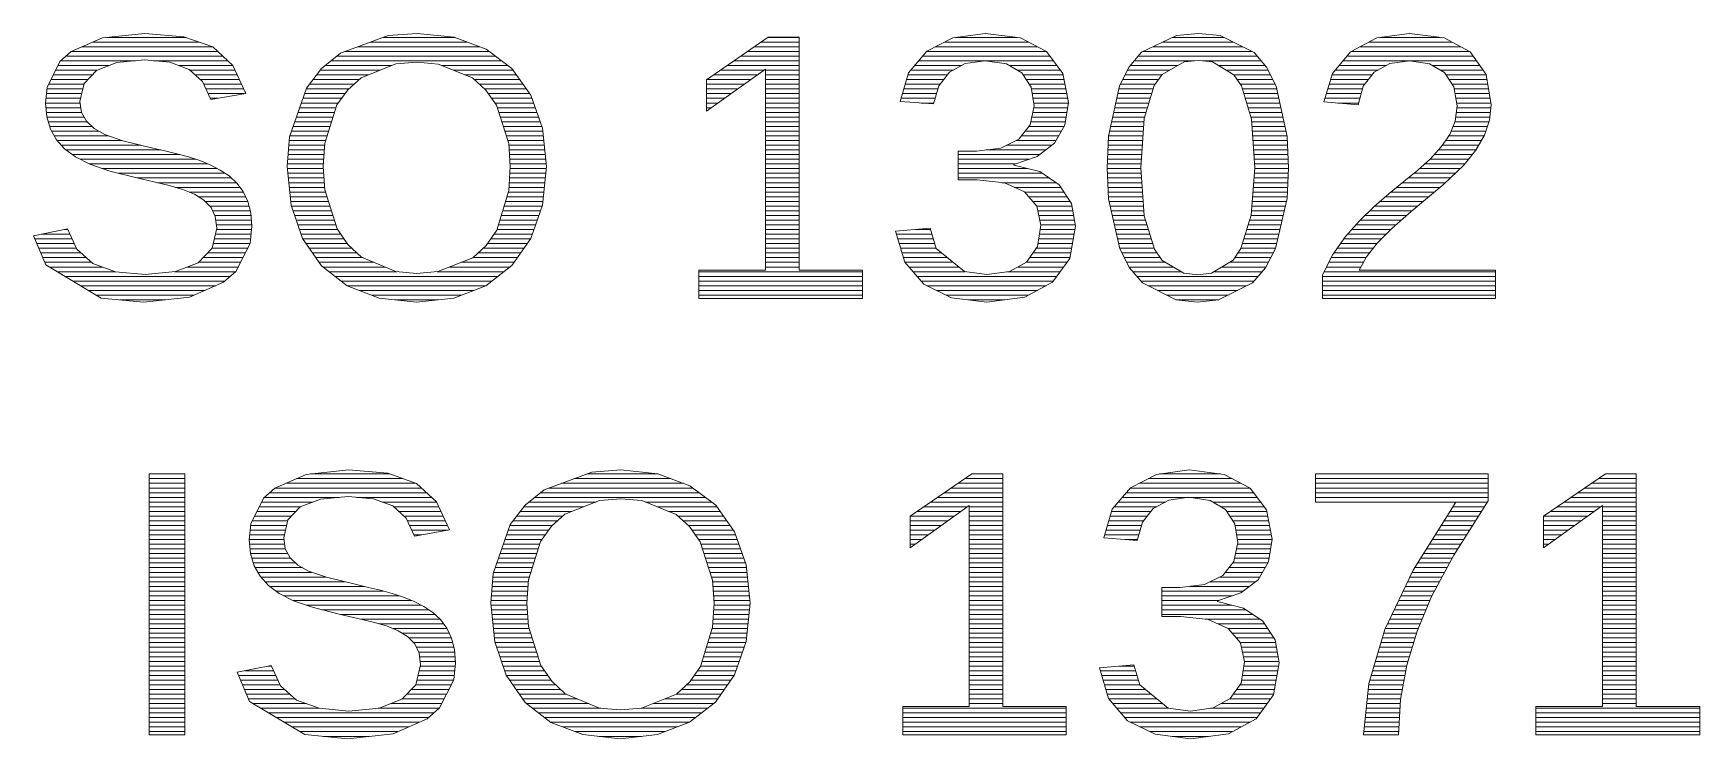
# Model space of a CAD drawing. Header units: millimetres. Extents: x 20 to 410, y 10 to 287.
# Drawn here: x 169.12 to 190.46, y 24.61 to 33.64 of the extents above; entities that cross this region are included whole.
import ezdxf

# ---------------------------------------------------------------- set-up
doc = ezdxf.new("R2010")
doc.units = ezdxf.units.MM
doc.layers.add('TEXT', color=7, linetype='Continuous', lineweight=13)

msp = doc.modelspace()

# ---------------------------------------------------------------- linework, layer by layer
at = {"layer": 'TEXT', "lineweight": 13}
for p, q in [((169.88, 33.532), (171.241, 33.532)), ((170.06, 33.592), (171.072, 33.592)), ((173.435, 33.532), (174.673, 33.532)), ((173.597, 33.592), (174.512, 33.592)), ((178.439, 33.532), (178.924, 33.532)), ((178.526, 33.592), (178.924, 33.592)), ((180.786, 33.532), (181.861, 33.532)), ((180.931, 33.592), (181.711, 33.592)), ((183.578, 33.532), (184.485, 33.532)), ((183.703, 33.592), (184.365, 33.592)), ((186.221, 33.532), (187.283, 33.532)), ((186.371, 33.592), (187.131, 33.592)), ((169.471, 33.292), (170.429, 33.292)), ((169.538, 33.352), (171.544, 33.352)), ((169.606, 33.412), (171.479, 33.412)), ((169.743, 33.472), (171.41, 33.472)), ((170.654, 33.292), (171.609, 33.292)), ((172.932, 33.292), (175.115, 33.292)), ((173.005, 33.352), (175.035, 33.352)), ((173.111, 33.412), (174.955, 33.412)), ((173.273, 33.472), (174.833, 33.472)), ((178.09, 33.292), (178.924, 33.292)), ((178.177, 33.352), (178.924, 33.352)), ((178.265, 33.412), (178.924, 33.412)), ((178.352, 33.472), (178.924, 33.472)), ((180.455, 33.292), (181.302, 33.292)), ((180.505, 33.352), (182.137, 33.352)), ((180.556, 33.412), (182.09, 33.412)), ((180.67, 33.472), (181.976, 33.472)), ((181.311, 33.292), (182.182, 33.292)), ((183.216, 33.292), (183.984, 33.292)), ((183.267, 33.352), (184.791, 33.352)), ((183.33, 33.412), (184.726, 33.412)), ((183.454, 33.472), (184.606, 33.472)), ((184.09, 33.292), (184.841, 33.292)), ((185.89, 33.292), (186.735, 33.292)), ((185.94, 33.352), (187.554, 33.352)), ((185.996, 33.412), (187.505, 33.412)), ((186.108, 33.472), (187.394, 33.472)), ((186.744, 33.292), (187.597, 33.292)), ((169.375, 33.112), (169.873, 33.112)), ((169.405, 33.172), (169.934, 33.172)), ((169.435, 33.232), (170.09, 33.232)), ((170.977, 33.232), (171.673, 33.232)), ((171.124, 33.172), (171.701, 33.172)), ((171.191, 33.112), (171.729, 33.112)), ((172.748, 33.112), (173.408, 33.112)), ((172.794, 33.172), (173.56, 33.172)), ((172.859, 33.232), (173.711, 33.232)), ((174.349, 33.232), (175.195, 33.232)), ((174.497, 33.172), (175.262, 33.172)), ((174.646, 33.112), (175.305, 33.112)), ((177.828, 33.112), (178.39, 33.112)), ((177.915, 33.172), (178.474, 33.172)), ((178.003, 33.232), (178.924, 33.232)), ((178.494, 33.172), (178.924, 33.172)), ((178.494, 33.112), (178.924, 33.112)), ((180.318, 33.112), (180.821, 33.112)), ((180.354, 33.172), (180.895, 33.172)), ((180.404, 33.232), (181.006, 33.232)), ((181.616, 33.232), (182.227, 33.232)), ((181.716, 33.172), (182.271, 33.172)), ((181.791, 33.112), (182.306, 33.112)), ((183.097, 33.112), (183.568, 33.112)), ((183.128, 33.172), (183.668, 33.172)), ((183.164, 33.232), (183.774, 33.232)), ((184.294, 33.232), (184.892, 33.232)), ((184.396, 33.172), (184.93, 33.172)), ((184.495, 33.112), (184.96, 33.112)), ((185.749, 33.112), (186.264, 33.112)), ((185.79, 33.172), (186.339, 33.172)), ((185.84, 33.232), (186.447, 33.232)), ((187.033, 33.232), (187.639, 33.232)), ((187.135, 33.172), (187.682, 33.172)), ((187.207, 33.112), (187.721, 33.112)), ((169.288, 32.872), (169.739, 32.872)), ((169.294, 32.932), (169.753, 32.932)), ((169.316, 32.992), (169.767, 32.992)), ((169.346, 33.052), (169.815, 33.052)), ((171.257, 33.052), (171.757, 33.052)), ((171.301, 32.992), (171.784, 32.992)), ((171.329, 32.932), (171.812, 32.932)), ((171.357, 32.872), (171.822, 32.872)), ((172.592, 32.872), (173.108, 32.872)), ((172.613, 32.932), (173.155, 32.932)), ((172.655, 32.992), (173.222, 32.992)), ((172.701, 33.052), (173.29, 33.052)), ((174.765, 33.052), (175.348, 33.052)), ((174.832, 32.992), (175.39, 32.992)), ((174.898, 32.932), (175.433, 32.932)), ((174.946, 32.872), (175.476, 32.872)), ((177.74, 32.992), (178.222, 32.992)), ((177.74, 32.932), (178.138, 32.932)), ((177.74, 32.872), (178.054, 32.872)), ((177.741, 33.052), (178.306, 33.052)), ((178.494, 33.052), (178.924, 33.052)), ((178.494, 32.992), (178.924, 32.992)), ((178.494, 32.932), (178.924, 32.932)), ((178.494, 32.872), (178.924, 32.872)), ((180.247, 32.872), (180.683, 32.872)), ((180.264, 32.932), (180.7, 32.932)), ((180.282, 32.992), (180.726, 32.992)), ((180.3, 33.052), (180.774, 33.052)), ((181.83, 33.052), (182.317, 33.052)), ((181.869, 32.992), (182.328, 32.992)), ((181.897, 32.932), (182.34, 32.932)), ((181.907, 32.872), (182.351, 32.872)), ((183.004, 32.872), (183.44, 32.872)), ((183.017, 32.932), (183.458, 32.932)), ((183.036, 32.992), (183.482, 32.992)), ((183.066, 33.052), (183.525, 33.052)), ((184.535, 33.052), (184.99, 33.052)), ((184.576, 32.992), (185.021, 32.992)), ((184.602, 32.932), (185.041, 32.932)), ((184.62, 32.872), (185.054, 32.872)), ((185.676, 32.872), (186.122, 32.872)), ((185.694, 32.932), (186.139, 32.932)), ((185.712, 32.992), (186.169, 32.992)), ((185.73, 33.052), (186.216, 33.052)), ((187.247, 33.052), (187.732, 33.052)), ((187.286, 32.992), (187.742, 32.992)), ((187.313, 32.932), (187.753, 32.932)), ((187.323, 32.872), (187.763, 32.872)), ((169.275, 32.752), (169.72, 32.752)), ((169.28, 32.692), (169.728, 32.692)), ((169.282, 32.812), (169.725, 32.812)), ((171.385, 32.812), (171.48, 32.812)), ((172.529, 32.692), (172.995, 32.692)), ((172.55, 32.752), (173.023, 32.752)), ((172.571, 32.812), (173.066, 32.812)), ((174.988, 32.812), (175.504, 32.812)), ((175.03, 32.752), (175.526, 32.752)), ((175.06, 32.692), (175.547, 32.692)), ((177.74, 32.812), (177.97, 32.812)), ((177.74, 32.752), (177.886, 32.752)), ((177.74, 32.692), (177.803, 32.692)), ((178.494, 32.812), (178.924, 32.812)), ((178.494, 32.752), (178.924, 32.752)), ((178.494, 32.692), (178.924, 32.692)), ((180.229, 32.812), (180.667, 32.812)), ((180.488, 32.752), (180.65, 32.752)), ((181.917, 32.812), (182.362, 32.812)), ((181.927, 32.752), (182.371, 32.752)), ((181.929, 32.692), (182.362, 32.692)), ((182.965, 32.692), (183.385, 32.692)), ((182.978, 32.752), (183.403, 32.752)), ((182.991, 32.812), (183.422, 32.812)), ((184.637, 32.812), (185.067, 32.812)), ((184.655, 32.752), (185.08, 32.752)), ((184.673, 32.692), (185.093, 32.692)), ((185.658, 32.812), (186.105, 32.812)), ((185.824, 32.752), (186.088, 32.752)), ((187.333, 32.812), (187.774, 32.812)), ((187.343, 32.752), (187.784, 32.752)), ((187.347, 32.692), (187.784, 32.692)), ((169.286, 32.632), (169.737, 32.632)), ((169.291, 32.572), (169.769, 32.572)), ((169.309, 32.512), (169.805, 32.512)), ((169.328, 32.452), (169.869, 32.452)), ((172.445, 32.452), (172.919, 32.452)), ((172.466, 32.512), (172.938, 32.512)), ((172.487, 32.572), (172.957, 32.572)), ((172.508, 32.632), (172.976, 32.632)), ((175.08, 32.632), (175.568, 32.632)), ((175.099, 32.572), (175.589, 32.572)), ((175.118, 32.512), (175.61, 32.512)), ((175.137, 32.452), (175.631, 32.452)), ((178.494, 32.632), (178.924, 32.632)), ((178.494, 32.572), (178.924, 32.572)), ((178.494, 32.512), (178.924, 32.512)), ((178.494, 32.452), (178.924, 32.452)), ((181.868, 32.452), (182.318, 32.452)), ((181.893, 32.512), (182.334, 32.512)), ((181.905, 32.572), (182.343, 32.572)), ((181.917, 32.632), (182.353, 32.632)), ((182.913, 32.452), (183.336, 32.452)), ((182.926, 32.512), (183.34, 32.512)), ((182.939, 32.572), (183.349, 32.572)), ((182.952, 32.632), (183.367, 32.632)), ((184.691, 32.632), (185.106, 32.632)), ((184.709, 32.572), (185.12, 32.572)), ((184.718, 32.512), (185.133, 32.512)), ((184.722, 32.452), (185.146, 32.452)), ((187.298, 32.452), (187.737, 32.452)), ((187.323, 32.512), (187.758, 32.512)), ((187.332, 32.572), (187.77, 32.572)), ((187.339, 32.632), (187.777, 32.632)), ((169.352, 32.392), (169.956, 32.392)), ((169.386, 32.332), (170.079, 32.332)), ((169.424, 32.272), (170.256, 32.272)), ((172.395, 32.272), (172.861, 32.272)), ((172.403, 32.332), (172.88, 32.332)), ((172.424, 32.392), (172.9, 32.392)), ((175.156, 32.392), (175.643, 32.392)), ((175.175, 32.332), (175.649, 32.332)), ((175.194, 32.272), (175.655, 32.272)), ((178.494, 32.392), (178.924, 32.392)), ((178.494, 32.332), (178.924, 32.332)), ((178.494, 32.272), (178.924, 32.272)), ((181.703, 32.272), (182.213, 32.272)), ((181.773, 32.332), (182.248, 32.332)), ((181.82, 32.392), (182.283, 32.392)), ((182.883, 32.272), (183.324, 32.272)), ((182.887, 32.332), (183.328, 32.332)), ((182.9, 32.392), (183.332, 32.392)), ((184.726, 32.392), (185.159, 32.392)), ((184.73, 32.332), (185.172, 32.332)), ((184.734, 32.272), (185.176, 32.272)), ((187.203, 32.272), (187.659, 32.272)), ((187.244, 32.332), (187.694, 32.332)), ((187.273, 32.392), (187.717, 32.392)), ((169.477, 32.212), (170.497, 32.212)), ((169.536, 32.152), (170.747, 32.152)), ((169.618, 32.092), (170.996, 32.092)), ((169.717, 32.032), (171.197, 32.032)), ((172.377, 32.032), (172.837, 32.032)), ((172.382, 32.092), (172.841, 32.092)), ((172.386, 32.152), (172.845, 32.152)), ((172.39, 32.212), (172.849, 32.212)), ((175.208, 32.212), (175.661, 32.212)), ((175.212, 32.152), (175.667, 32.152)), ((175.216, 32.092), (175.673, 32.092)), ((175.22, 32.032), (175.679, 32.032)), ((178.494, 32.212), (178.924, 32.212)), ((178.494, 32.152), (178.924, 32.152)), ((178.494, 32.092), (178.924, 32.092)), ((178.494, 32.032), (178.924, 32.032)), ((180.962, 32.092), (182.003, 32.092)), ((180.962, 32.032), (181.864, 32.032)), ((181.32, 32.152), (182.081, 32.152)), ((181.582, 32.212), (182.159, 32.212)), ((182.873, 32.032), (183.308, 32.032)), ((182.875, 32.092), (183.312, 32.092)), ((182.878, 32.152), (183.316, 32.152)), ((182.881, 32.212), (183.32, 32.212)), ((184.738, 32.212), (185.179, 32.212)), ((184.742, 32.152), (185.181, 32.152)), ((184.746, 32.092), (185.184, 32.092)), ((184.75, 32.032), (185.187, 32.032)), ((187.002, 32.032), (187.495, 32.032)), ((187.058, 32.092), (187.543, 32.092)), ((187.112, 32.152), (187.59, 32.152)), ((187.162, 32.212), (187.625, 32.212)), ((169.835, 31.972), (171.353, 31.972)), ((170.005, 31.912), (171.477, 31.912)), ((170.21, 31.852), (171.576, 31.852)), ((172.373, 31.972), (172.833, 31.972)), ((172.373, 31.912), (172.832, 31.912)), ((172.379, 31.852), (172.836, 31.852)), ((175.221, 31.852), (175.68, 31.852)), ((175.224, 31.972), (175.685, 31.972)), ((175.225, 31.912), (175.686, 31.912)), ((178.494, 31.972), (178.924, 31.972)), ((178.494, 31.912), (178.924, 31.912)), ((178.494, 31.852), (178.924, 31.852)), ((180.962, 31.972), (181.69, 31.972)), ((180.962, 31.912), (181.851, 31.912)), ((180.962, 31.852), (182.037, 31.852)), ((182.869, 31.912), (183.301, 31.912)), ((182.87, 31.972), (183.304, 31.972)), ((182.871, 31.852), (183.305, 31.852)), ((184.753, 31.852), (185.188, 31.852)), ((184.755, 31.972), (185.189, 31.972)), ((184.757, 31.912), (185.191, 31.912)), ((186.799, 31.852), (187.325, 31.852)), ((186.87, 31.912), (187.388, 31.912)), ((186.936, 31.972), (187.447, 31.972)), ((170.448, 31.792), (171.654, 31.792)), ((170.707, 31.732), (171.719, 31.732)), ((170.941, 31.672), (171.765, 31.672)), ((171.115, 31.612), (171.808, 31.612)), ((172.385, 31.792), (172.84, 31.792)), ((172.391, 31.732), (172.844, 31.732)), ((172.397, 31.672), (172.848, 31.672)), ((172.403, 31.612), (172.859, 31.612)), ((175.201, 31.612), (175.656, 31.612)), ((175.21, 31.672), (175.662, 31.672)), ((175.213, 31.732), (175.668, 31.732)), ((175.217, 31.792), (175.674, 31.792)), ((178.494, 31.792), (178.924, 31.792)), ((178.494, 31.732), (178.924, 31.732)), ((178.494, 31.672), (178.924, 31.672)), ((178.494, 31.612), (178.924, 31.612)), ((180.962, 31.792), (182.127, 31.792)), ((181.521, 31.732), (182.216, 31.732)), ((181.68, 31.672), (182.278, 31.672)), ((181.812, 31.612), (182.317, 31.612)), ((182.874, 31.792), (183.309, 31.792)), ((182.877, 31.732), (183.314, 31.732)), ((182.88, 31.672), (183.318, 31.672)), ((182.882, 31.612), (183.322, 31.612)), ((184.735, 31.612), (185.177, 31.612)), ((184.74, 31.672), (185.18, 31.672)), ((184.744, 31.732), (185.183, 31.732)), ((184.748, 31.792), (185.185, 31.792)), ((186.504, 31.612), (187.061, 31.612)), ((186.578, 31.672), (187.132, 31.672)), ((186.652, 31.732), (187.2, 31.732)), ((186.726, 31.792), (187.263, 31.792)), ((171.234, 31.552), (171.837, 31.552)), ((171.32, 31.492), (171.865, 31.492)), ((171.377, 31.432), (171.881, 31.432)), ((171.414, 31.372), (171.897, 31.372)), ((172.409, 31.552), (172.878, 31.552)), ((172.415, 31.492), (172.897, 31.492)), ((172.423, 31.432), (172.916, 31.432)), ((172.444, 31.372), (172.935, 31.372)), ((175.128, 31.372), (175.613, 31.372)), ((175.146, 31.432), (175.634, 31.432)), ((175.165, 31.492), (175.643, 31.492)), ((175.183, 31.552), (175.65, 31.552)), ((178.494, 31.552), (178.924, 31.552)), ((178.494, 31.492), (178.924, 31.492)), ((178.494, 31.432), (178.924, 31.432)), ((178.494, 31.372), (178.924, 31.372)), ((181.864, 31.552), (182.356, 31.552)), ((181.915, 31.492), (182.396, 31.492)), ((181.967, 31.432), (182.419, 31.432)), ((181.981, 31.372), (182.429, 31.372)), ((182.885, 31.552), (183.326, 31.552)), ((182.894, 31.492), (183.331, 31.492)), ((182.908, 31.432), (183.335, 31.432)), ((182.921, 31.372), (183.339, 31.372)), ((184.718, 31.372), (185.137, 31.372)), ((184.722, 31.432), (185.151, 31.432)), ((184.727, 31.492), (185.165, 31.492)), ((184.731, 31.552), (185.174, 31.552)), ((186.233, 31.372), (186.776, 31.372)), ((186.296, 31.432), (186.847, 31.432)), ((186.365, 31.492), (186.918, 31.492)), ((186.434, 31.552), (186.99, 31.552)), ((171.443, 31.312), (171.907, 31.312)), ((171.455, 31.252), (171.911, 31.252)), ((171.463, 31.192), (171.916, 31.192)), ((172.465, 31.312), (172.954, 31.312)), ((172.486, 31.252), (172.973, 31.252)), ((172.506, 31.192), (172.992, 31.192)), ((175.073, 31.192), (175.549, 31.192)), ((175.091, 31.252), (175.571, 31.252)), ((175.109, 31.312), (175.592, 31.312)), ((178.494, 31.312), (178.924, 31.312)), ((178.494, 31.252), (178.924, 31.252)), ((178.494, 31.192), (178.924, 31.192)), ((181.994, 31.312), (182.44, 31.312)), ((182.007, 31.252), (182.451, 31.252)), ((182.02, 31.192), (182.461, 31.192)), ((182.935, 31.312), (183.343, 31.312)), ((182.948, 31.252), (183.361, 31.252)), ((182.962, 31.192), (183.379, 31.192)), ((184.676, 31.192), (185.095, 31.192)), ((184.694, 31.252), (185.109, 31.252)), ((184.713, 31.312), (185.123, 31.312)), ((186.055, 31.192), (186.567, 31.192)), ((186.109, 31.252), (186.637, 31.252)), ((186.171, 31.312), (186.706, 31.312)), ((169.136, 31.012), (169.616, 31.012)), ((169.162, 30.952), (169.643, 30.952)), ((169.219, 31.072), (169.589, 31.072)), ((169.518, 31.132), (169.561, 31.132)), ((171.422, 30.952), (171.893, 30.952)), ((171.436, 31.012), (171.9, 31.012)), ((171.45, 31.072), (171.906, 31.072)), ((171.464, 31.132), (171.913, 31.132)), ((172.527, 31.132), (173.015, 31.132)), ((172.548, 31.072), (173.056, 31.072)), ((172.569, 31.012), (173.097, 31.012)), ((172.611, 30.952), (173.139, 30.952)), ((174.933, 30.952), (175.442, 30.952)), ((174.974, 31.012), (175.484, 31.012)), ((175.016, 31.072), (175.507, 31.072)), ((175.054, 31.132), (175.528, 31.132)), ((178.494, 31.132), (178.924, 31.132)), ((178.494, 31.072), (178.924, 31.072)), ((178.494, 31.012), (178.924, 31.012)), ((178.494, 30.952), (178.924, 30.952)), ((180.171, 31.072), (180.625, 31.072)), ((180.189, 31.012), (180.643, 31.012)), ((180.207, 30.952), (180.661, 30.952)), ((180.413, 31.132), (180.607, 31.132)), ((181.982, 30.952), (182.425, 30.952)), ((181.992, 31.012), (182.436, 31.012)), ((182.002, 31.072), (182.447, 31.072)), ((182.012, 31.132), (182.457, 31.132)), ((182.975, 31.132), (183.397, 31.132)), ((182.989, 31.072), (183.416, 31.072)), ((183.002, 31.012), (183.434, 31.012)), ((183.016, 30.952), (183.452, 30.952)), ((184.601, 30.952), (185.04, 30.952)), ((184.62, 31.012), (185.054, 31.012)), ((184.639, 31.072), (185.068, 31.072)), ((184.657, 31.132), (185.081, 31.132)), ((185.858, 30.952), (186.323, 30.952)), ((185.901, 31.012), (186.381, 31.012)), ((185.949, 31.072), (186.441, 31.072)), ((186.002, 31.132), (186.501, 31.132)), ((169.188, 30.892), (169.67, 30.892)), ((169.214, 30.832), (169.729, 30.832)), ((169.24, 30.772), (169.796, 30.772)), ((171.293, 30.772), (171.802, 30.772)), ((171.35, 30.832), (171.832, 30.832)), ((171.408, 30.892), (171.863, 30.892)), ((172.653, 30.892), (173.199, 30.892)), ((172.694, 30.832), (173.263, 30.832)), ((172.736, 30.772), (173.336, 30.772)), ((174.745, 30.772), (175.315, 30.772)), ((174.811, 30.832), (175.357, 30.832)), ((174.877, 30.892), (175.4, 30.892)), ((178.494, 30.892), (178.924, 30.892)), ((178.494, 30.832), (178.924, 30.832)), ((178.494, 30.772), (178.924, 30.772)), ((180.225, 30.892), (180.679, 30.892)), ((180.244, 30.832), (180.75, 30.832)), ((180.262, 30.772), (180.824, 30.772)), ((181.877, 30.772), (182.393, 30.772)), ((181.919, 30.832), (182.404, 30.832)), ((181.961, 30.892), (182.414, 30.892)), ((183.029, 30.892), (183.471, 30.892)), ((183.059, 30.832), (183.508, 30.832)), ((183.09, 30.772), (183.55, 30.772)), ((184.503, 30.772), (184.964, 30.772)), ((184.544, 30.832), (184.995, 30.832)), ((184.583, 30.892), (185.026, 30.892)), ((185.739, 30.772), (186.184, 30.772)), ((185.774, 30.832), (186.228, 30.832)), ((185.816, 30.892), (186.275, 30.892)), ((169.266, 30.712), (169.864, 30.712)), ((169.327, 30.652), (170.005, 30.652)), ((169.427, 30.592), (170.17, 30.592)), ((169.527, 30.532), (171.641, 30.532)), ((170.925, 30.592), (171.709, 30.592)), ((171.09, 30.652), (171.741, 30.652)), ((171.235, 30.712), (171.772, 30.712)), ((172.777, 30.712), (173.479, 30.712)), ((172.828, 30.652), (173.622, 30.652)), ((172.905, 30.592), (173.778, 30.592)), ((172.982, 30.532), (175.066, 30.532)), ((174.291, 30.592), (175.143, 30.592)), ((174.448, 30.652), (175.22, 30.652)), ((174.597, 30.712), (175.273, 30.712)), ((177.642, 30.592), (179.738, 30.592)), ((177.642, 30.532), (179.738, 30.532)), ((178.494, 30.712), (178.924, 30.712)), ((178.494, 30.652), (178.924, 30.652)), ((180.281, 30.712), (180.897, 30.712)), ((180.332, 30.652), (180.971, 30.652)), ((180.383, 30.592), (181.051, 30.592)), ((180.434, 30.532), (182.225, 30.532)), ((181.592, 30.592), (182.268, 30.592)), ((181.721, 30.652), (182.312, 30.652)), ((181.832, 30.712), (182.355, 30.712)), ((183.121, 30.712), (183.616, 30.712)), ((183.152, 30.652), (183.717, 30.652)), ((183.199, 30.592), (183.818, 30.592)), ((183.25, 30.532), (184.801, 30.532)), ((184.237, 30.592), (184.852, 30.592)), ((184.336, 30.652), (184.901, 30.652)), ((184.434, 30.712), (184.932, 30.712)), ((185.626, 30.532), (187.841, 30.532)), ((185.647, 30.592), (187.841, 30.592)), ((185.678, 30.652), (186.118, 30.652)), ((185.708, 30.712), (186.151, 30.712)), ((169.627, 30.472), (171.573, 30.472)), ((169.727, 30.412), (171.455, 30.412)), ((169.827, 30.352), (171.317, 30.352)), ((173.06, 30.472), (174.988, 30.472)), ((173.137, 30.412), (174.91, 30.412)), ((173.292, 30.352), (174.755, 30.352)), ((177.642, 30.472), (179.738, 30.472)), ((177.642, 30.412), (179.738, 30.412)), ((177.642, 30.352), (179.738, 30.352)), ((180.485, 30.472), (182.182, 30.472)), ((180.559, 30.412), (182.088, 30.412)), ((180.683, 30.352), (181.975, 30.352)), ((183.301, 30.472), (184.749, 30.472)), ((183.393, 30.412), (184.655, 30.412)), ((183.512, 30.352), (184.537, 30.352)), ((185.626, 30.472), (187.841, 30.472)), ((185.626, 30.412), (187.841, 30.412)), ((185.626, 30.352), (187.841, 30.352)), ((169.927, 30.292), (171.18, 30.292)), ((170.226, 30.232), (170.811, 30.232)), ((173.449, 30.292), (174.6, 30.292)), ((173.751, 30.232), (174.298, 30.232)), ((177.642, 30.292), (179.738, 30.292)), ((180.806, 30.292), (181.863, 30.292)), ((181.091, 30.232), (181.558, 30.232)), ((183.63, 30.292), (184.418, 30.292)), ((183.749, 30.232), (184.3, 30.232)), ((185.626, 30.292), (187.841, 30.292)), ((170.604, 28.002), (171.058, 28.002)), ((172.668, 28.002), (173.68, 28.002)), ((176.205, 28.002), (177.121, 28.002)), ((181.135, 28.002), (181.532, 28.002)), ((183.539, 28.002), (184.319, 28.002)), ((185.536, 28.002), (187.746, 28.002)), ((189.244, 28.002), (189.642, 28.002)), ((170.604, 27.942), (171.058, 27.942)), ((170.604, 27.882), (171.058, 27.882)), ((170.604, 27.822), (171.058, 27.822)), ((170.604, 27.762), (171.058, 27.762)), ((172.146, 27.762), (174.152, 27.762)), ((172.214, 27.822), (174.087, 27.822)), ((172.352, 27.882), (174.018, 27.882)), ((172.489, 27.942), (173.849, 27.942)), ((175.613, 27.762), (177.643, 27.762)), ((175.719, 27.822), (177.564, 27.822)), ((175.881, 27.882), (177.442, 27.882)), ((176.043, 27.942), (177.281, 27.942)), ((180.786, 27.762), (181.532, 27.762)), ((180.873, 27.822), (181.532, 27.822)), ((180.96, 27.882), (181.532, 27.882)), ((181.047, 27.942), (181.532, 27.942)), ((183.114, 27.762), (184.745, 27.762)), ((183.164, 27.822), (184.698, 27.822)), ((183.278, 27.882), (184.584, 27.882)), ((183.395, 27.942), (184.469, 27.942)), ((185.536, 27.942), (187.746, 27.942)), ((185.536, 27.882), (187.746, 27.882)), ((185.536, 27.822), (187.746, 27.822)), ((185.536, 27.762), (187.746, 27.762)), ((188.895, 27.762), (189.642, 27.762)), ((188.983, 27.822), (189.642, 27.822)), ((189.07, 27.882), (189.642, 27.882)), ((189.157, 27.942), (189.642, 27.942)), ((170.604, 27.702), (171.058, 27.702)), ((170.604, 27.642), (171.058, 27.642)), ((170.604, 27.582), (171.058, 27.582)), ((172.013, 27.582), (172.542, 27.582)), ((172.043, 27.642), (172.698, 27.642)), ((172.079, 27.702), (173.037, 27.702)), ((173.263, 27.702), (174.217, 27.702)), ((173.585, 27.642), (174.282, 27.642)), ((173.732, 27.582), (174.309, 27.582)), ((175.402, 27.582), (176.168, 27.582)), ((175.467, 27.642), (176.32, 27.642)), ((175.54, 27.702), (177.723, 27.702)), ((176.957, 27.642), (177.803, 27.642)), ((177.106, 27.582), (177.871, 27.582)), ((180.524, 27.582), (181.082, 27.582)), ((180.611, 27.642), (181.532, 27.642)), ((180.698, 27.702), (181.532, 27.702)), ((181.102, 27.582), (181.532, 27.582)), ((182.962, 27.582), (183.503, 27.582)), ((183.013, 27.642), (183.614, 27.642)), ((183.063, 27.702), (183.91, 27.702)), ((183.919, 27.702), (184.79, 27.702)), ((184.224, 27.642), (184.835, 27.642)), ((184.325, 27.582), (184.88, 27.582)), ((185.536, 27.702), (187.746, 27.702)), ((185.536, 27.642), (187.736, 27.642)), ((187.296, 27.582), (187.698, 27.582)), ((188.633, 27.582), (189.192, 27.582)), ((188.721, 27.642), (189.642, 27.642)), ((188.808, 27.702), (189.642, 27.702)), ((189.212, 27.582), (189.642, 27.582)), ((170.604, 27.522), (171.058, 27.522)), ((170.604, 27.462), (171.058, 27.462)), ((170.604, 27.402), (171.058, 27.402)), ((170.604, 27.342), (171.058, 27.342)), ((171.902, 27.342), (172.361, 27.342)), ((171.924, 27.402), (172.375, 27.402)), ((171.954, 27.462), (172.423, 27.462)), ((171.984, 27.522), (172.481, 27.522)), ((173.799, 27.522), (174.337, 27.522)), ((173.865, 27.462), (174.365, 27.462)), ((173.91, 27.402), (174.393, 27.402)), ((173.938, 27.342), (174.42, 27.342)), ((175.221, 27.342), (175.763, 27.342)), ((175.263, 27.402), (175.831, 27.402)), ((175.309, 27.462), (175.898, 27.462)), ((175.356, 27.522), (176.016, 27.522)), ((177.254, 27.522), (177.913, 27.522)), ((177.374, 27.462), (177.956, 27.462)), ((177.44, 27.402), (177.999, 27.402)), ((177.506, 27.342), (178.041, 27.342)), ((180.348, 27.402), (180.83, 27.402)), ((180.348, 27.342), (180.746, 27.342)), ((180.349, 27.462), (180.914, 27.462)), ((180.437, 27.522), (180.998, 27.522)), ((181.102, 27.522), (181.532, 27.522)), ((181.102, 27.462), (181.532, 27.462)), ((181.102, 27.402), (181.532, 27.402)), ((181.102, 27.342), (181.532, 27.342)), ((182.873, 27.342), (183.308, 27.342)), ((182.891, 27.402), (183.335, 27.402)), ((182.908, 27.462), (183.382, 27.462)), ((182.926, 27.522), (183.429, 27.522)), ((184.399, 27.522), (184.914, 27.522)), ((184.438, 27.462), (184.925, 27.462)), ((184.477, 27.402), (184.937, 27.402)), ((184.505, 27.342), (184.948, 27.342)), ((187.145, 27.342), (187.548, 27.342)), ((187.183, 27.402), (187.586, 27.402)), ((187.22, 27.462), (187.623, 27.462)), ((187.258, 27.522), (187.661, 27.522)), ((188.458, 27.402), (188.94, 27.402)), ((188.458, 27.342), (188.856, 27.342)), ((188.459, 27.462), (189.024, 27.462)), ((188.546, 27.522), (189.108, 27.522)), ((189.212, 27.522), (189.642, 27.522)), ((189.212, 27.462), (189.642, 27.462)), ((189.212, 27.402), (189.642, 27.402)), ((189.212, 27.342), (189.642, 27.342)), ((170.604, 27.282), (171.058, 27.282)), ((170.604, 27.222), (171.058, 27.222)), ((170.604, 27.162), (171.058, 27.162)), ((170.604, 27.102), (171.058, 27.102)), ((171.884, 27.162), (172.328, 27.162)), ((171.889, 27.102), (172.337, 27.102)), ((171.89, 27.222), (172.334, 27.222)), ((171.896, 27.282), (172.347, 27.282)), ((173.965, 27.282), (174.431, 27.282)), ((173.993, 27.222), (174.088, 27.222)), ((175.137, 27.102), (175.603, 27.102)), ((175.158, 27.162), (175.631, 27.162)), ((175.179, 27.222), (175.674, 27.222)), ((175.2, 27.282), (175.716, 27.282)), ((177.554, 27.282), (178.084, 27.282)), ((177.596, 27.222), (178.113, 27.222)), ((177.638, 27.162), (178.134, 27.162)), ((177.669, 27.102), (178.155, 27.102)), ((180.348, 27.282), (180.663, 27.282)), ((180.348, 27.222), (180.579, 27.222)), ((180.348, 27.162), (180.495, 27.162)), ((180.348, 27.102), (180.411, 27.102)), ((181.102, 27.282), (181.532, 27.282)), ((181.102, 27.222), (181.532, 27.222)), ((181.102, 27.162), (181.532, 27.162)), ((181.102, 27.102), (181.532, 27.102)), ((182.837, 27.222), (183.275, 27.222)), ((182.855, 27.282), (183.292, 27.282)), ((183.096, 27.162), (183.258, 27.162)), ((184.515, 27.282), (184.959, 27.282)), ((184.525, 27.222), (184.97, 27.222)), ((184.535, 27.162), (184.979, 27.162)), ((184.537, 27.102), (184.97, 27.102)), ((186.995, 27.102), (187.398, 27.102)), ((187.032, 27.162), (187.435, 27.162)), ((187.07, 27.222), (187.473, 27.222)), ((187.108, 27.282), (187.51, 27.282)), ((188.458, 27.282), (188.772, 27.282)), ((188.458, 27.222), (188.688, 27.222)), ((188.458, 27.162), (188.604, 27.162)), ((188.458, 27.102), (188.521, 27.102)), ((189.212, 27.282), (189.642, 27.282)), ((189.212, 27.222), (189.642, 27.222)), ((189.212, 27.162), (189.642, 27.162)), ((189.212, 27.102), (189.642, 27.102)), ((170.604, 27.042), (171.058, 27.042)), ((170.604, 26.982), (171.058, 26.982)), ((170.604, 26.922), (171.058, 26.922)), ((171.894, 27.042), (172.345, 27.042)), ((171.899, 26.982), (172.378, 26.982)), ((171.918, 26.922), (172.413, 26.922)), ((175.074, 26.922), (175.546, 26.922)), ((175.095, 26.982), (175.565, 26.982)), ((175.116, 27.042), (175.584, 27.042)), ((177.688, 27.042), (178.176, 27.042)), ((177.707, 26.982), (178.197, 26.982)), ((177.726, 26.922), (178.218, 26.922)), ((181.102, 27.042), (181.532, 27.042)), ((181.102, 26.982), (181.532, 26.982)), ((181.102, 26.922), (181.532, 26.922)), ((184.501, 26.922), (184.942, 26.922)), ((184.513, 26.982), (184.952, 26.982)), ((184.525, 27.042), (184.961, 27.042)), ((186.882, 26.922), (187.288, 26.922)), ((186.919, 26.982), (187.323, 26.982)), ((186.957, 27.042), (187.36, 27.042)), ((189.212, 27.042), (189.642, 27.042)), ((189.212, 26.982), (189.642, 26.982)), ((189.212, 26.922), (189.642, 26.922)), ((170.604, 26.862), (171.058, 26.862)), ((170.604, 26.802), (171.058, 26.802)), ((170.604, 26.742), (171.058, 26.742)), ((170.604, 26.682), (171.058, 26.682)), ((171.936, 26.862), (172.477, 26.862)), ((171.961, 26.802), (172.564, 26.802)), ((171.995, 26.742), (172.687, 26.742)), ((172.032, 26.682), (172.865, 26.682)), ((175.003, 26.682), (175.47, 26.682)), ((175.011, 26.742), (175.489, 26.742)), ((175.032, 26.802), (175.508, 26.802)), ((175.053, 26.862), (175.527, 26.862)), ((177.745, 26.862), (178.24, 26.862)), ((177.764, 26.802), (178.251, 26.802)), ((177.783, 26.742), (178.257, 26.742)), ((177.803, 26.682), (178.263, 26.682)), ((181.102, 26.862), (181.532, 26.862)), ((181.102, 26.802), (181.532, 26.802)), ((181.102, 26.742), (181.532, 26.742)), ((181.102, 26.682), (181.532, 26.682)), ((184.311, 26.682), (184.821, 26.682)), ((184.381, 26.742), (184.856, 26.742)), ((184.429, 26.802), (184.891, 26.802)), ((184.476, 26.862), (184.926, 26.862)), ((186.745, 26.682), (187.158, 26.682)), ((186.773, 26.742), (187.19, 26.742)), ((186.807, 26.802), (187.223, 26.802)), ((186.844, 26.862), (187.256, 26.862)), ((189.212, 26.862), (189.642, 26.862)), ((189.212, 26.802), (189.642, 26.802)), ((189.212, 26.742), (189.642, 26.742)), ((189.212, 26.682), (189.642, 26.682)), ((170.604, 26.622), (171.058, 26.622)), ((170.604, 26.562), (171.058, 26.562)), ((170.604, 26.502), (171.058, 26.502)), ((172.085, 26.622), (173.105, 26.622)), ((172.144, 26.562), (173.355, 26.562)), ((172.226, 26.502), (173.604, 26.502)), ((174.99, 26.502), (175.449, 26.502)), ((174.994, 26.562), (175.453, 26.562)), ((174.998, 26.622), (175.457, 26.622)), ((177.816, 26.622), (178.269, 26.622)), ((177.82, 26.562), (178.275, 26.562)), ((177.824, 26.502), (178.282, 26.502)), ((181.102, 26.622), (181.532, 26.622)), ((181.102, 26.562), (181.532, 26.562)), ((181.102, 26.502), (181.532, 26.502)), ((183.571, 26.502), (184.611, 26.502)), ((183.929, 26.562), (184.689, 26.562)), ((184.19, 26.622), (184.768, 26.622)), ((186.659, 26.502), (187.06, 26.502)), ((186.688, 26.562), (187.093, 26.562)), ((186.716, 26.622), (187.125, 26.622)), ((189.212, 26.622), (189.642, 26.622)), ((189.212, 26.562), (189.642, 26.562)), ((189.212, 26.502), (189.642, 26.502)), ((170.604, 26.442), (171.058, 26.442)), ((170.604, 26.382), (171.058, 26.382)), ((170.604, 26.322), (171.058, 26.322)), ((170.604, 26.262), (171.058, 26.262)), ((172.325, 26.442), (173.805, 26.442)), ((172.444, 26.382), (173.962, 26.382)), ((172.614, 26.322), (174.086, 26.322)), ((172.818, 26.262), (174.184, 26.262)), ((174.981, 26.382), (175.441, 26.382)), ((174.981, 26.322), (175.441, 26.322)), ((174.985, 26.442), (175.445, 26.442)), ((174.987, 26.262), (175.445, 26.262)), ((177.828, 26.442), (178.288, 26.442)), ((177.829, 26.262), (178.288, 26.262)), ((177.832, 26.382), (178.294, 26.382)), ((177.833, 26.322), (178.294, 26.322)), ((181.102, 26.442), (181.532, 26.442)), ((181.102, 26.382), (181.532, 26.382)), ((181.102, 26.322), (181.532, 26.322)), ((181.102, 26.262), (181.532, 26.262)), ((183.571, 26.442), (184.473, 26.442)), ((183.571, 26.382), (184.298, 26.382)), ((183.571, 26.322), (184.459, 26.322)), ((183.571, 26.262), (184.646, 26.262)), ((186.545, 26.262), (186.951, 26.262)), ((186.573, 26.322), (186.976, 26.322)), ((186.602, 26.382), (187.001, 26.382)), ((186.631, 26.442), (187.028, 26.442)), ((189.212, 26.442), (189.642, 26.442)), ((189.212, 26.382), (189.642, 26.382)), ((189.212, 26.322), (189.642, 26.322)), ((189.212, 26.262), (189.642, 26.262)), ((170.604, 26.202), (171.058, 26.202)), ((170.604, 26.142), (171.058, 26.142)), ((170.604, 26.082), (171.058, 26.082)), ((173.056, 26.202), (174.263, 26.202)), ((173.315, 26.142), (174.327, 26.142)), ((173.549, 26.082), (174.373, 26.082)), ((174.993, 26.202), (175.449, 26.202)), ((174.999, 26.142), (175.453, 26.142)), ((175.005, 26.082), (175.457, 26.082)), ((177.818, 26.082), (178.27, 26.082)), ((177.822, 26.142), (178.276, 26.142)), ((177.825, 26.202), (178.282, 26.202)), ((181.102, 26.202), (181.532, 26.202)), ((181.102, 26.142), (181.532, 26.142)), ((181.102, 26.082), (181.532, 26.082)), ((183.571, 26.202), (184.735, 26.202)), ((184.129, 26.142), (184.824, 26.142)), ((184.288, 26.082), (184.886, 26.082)), ((186.459, 26.082), (186.875, 26.082)), ((186.488, 26.142), (186.9, 26.142)), ((186.516, 26.202), (186.926, 26.202)), ((189.212, 26.202), (189.642, 26.202)), ((189.212, 26.142), (189.642, 26.142)), ((189.212, 26.082), (189.642, 26.082)), ((170.604, 26.022), (171.058, 26.022)), ((170.604, 25.962), (171.058, 25.962)), ((170.604, 25.902), (171.058, 25.902)), ((170.604, 25.842), (171.058, 25.842)), ((173.723, 26.022), (174.416, 26.022)), ((173.842, 25.962), (174.445, 25.962)), ((173.928, 25.902), (174.474, 25.902)), ((173.986, 25.842), (174.49, 25.842)), ((175.011, 26.022), (175.467, 26.022)), ((175.017, 25.962), (175.486, 25.962)), ((175.023, 25.902), (175.505, 25.902)), ((175.032, 25.842), (175.525, 25.842)), ((177.754, 25.842), (178.242, 25.842)), ((177.773, 25.902), (178.252, 25.902)), ((177.791, 25.962), (178.258, 25.962)), ((177.81, 26.022), (178.264, 26.022)), ((181.102, 26.022), (181.532, 26.022)), ((181.102, 25.962), (181.532, 25.962)), ((181.102, 25.902), (181.532, 25.902)), ((181.102, 25.842), (181.532, 25.842)), ((184.42, 26.022), (184.925, 26.022)), ((184.472, 25.962), (184.965, 25.962)), ((184.524, 25.902), (185.004, 25.902)), ((184.575, 25.842), (185.027, 25.842)), ((186.375, 25.842), (186.792, 25.842)), ((186.393, 25.902), (186.81, 25.902)), ((186.41, 25.962), (186.828, 25.962)), ((186.431, 26.022), (186.85, 26.022)), ((189.212, 26.022), (189.642, 26.022)), ((189.212, 25.962), (189.642, 25.962)), ((189.212, 25.902), (189.642, 25.902)), ((189.212, 25.842), (189.642, 25.842)), ((170.604, 25.782), (171.058, 25.782)), ((170.604, 25.722), (171.058, 25.722)), ((170.604, 25.662), (171.058, 25.662)), ((174.022, 25.782), (174.505, 25.782)), ((174.051, 25.722), (174.515, 25.722)), ((174.063, 25.662), (174.519, 25.662)), ((175.052, 25.782), (175.544, 25.782)), ((175.073, 25.722), (175.563, 25.722)), ((175.094, 25.662), (175.582, 25.662)), ((177.699, 25.662), (178.179, 25.662)), ((177.718, 25.722), (178.2, 25.722)), ((177.736, 25.782), (178.221, 25.782)), ((181.102, 25.782), (181.532, 25.782)), ((181.102, 25.722), (181.532, 25.722)), ((181.102, 25.662), (181.532, 25.662)), ((184.589, 25.782), (185.038, 25.782)), ((184.602, 25.722), (185.048, 25.722)), ((184.615, 25.662), (185.059, 25.662)), ((186.322, 25.662), (186.737, 25.662)), ((186.34, 25.722), (186.755, 25.722)), ((186.358, 25.782), (186.774, 25.782)), ((189.212, 25.782), (189.642, 25.782)), ((189.212, 25.722), (189.642, 25.722)), ((189.212, 25.662), (189.642, 25.662)), ((170.604, 25.602), (171.058, 25.602)), ((170.604, 25.542), (171.058, 25.542)), ((170.604, 25.482), (171.058, 25.482)), ((170.604, 25.422), (171.058, 25.422)), ((171.744, 25.422), (172.224, 25.422)), ((171.827, 25.482), (172.197, 25.482)), ((172.126, 25.542), (172.17, 25.542)), ((174.044, 25.422), (174.508, 25.422)), ((174.058, 25.482), (174.515, 25.482)), ((174.071, 25.602), (174.524, 25.602)), ((174.072, 25.542), (174.521, 25.542)), ((175.114, 25.602), (175.601, 25.602)), ((175.135, 25.542), (175.623, 25.542)), ((175.156, 25.482), (175.664, 25.482)), ((175.178, 25.422), (175.706, 25.422)), ((177.583, 25.422), (178.092, 25.422)), ((177.624, 25.482), (178.115, 25.482)), ((177.662, 25.542), (178.137, 25.542)), ((177.681, 25.602), (178.158, 25.602)), ((181.102, 25.602), (181.532, 25.602)), ((181.102, 25.542), (181.532, 25.542)), ((181.102, 25.482), (181.532, 25.482)), ((181.102, 25.422), (181.532, 25.422)), ((182.78, 25.482), (183.233, 25.482)), ((182.798, 25.422), (183.251, 25.422)), ((183.022, 25.542), (183.215, 25.542)), ((184.6, 25.422), (185.044, 25.422)), ((184.61, 25.482), (185.055, 25.482)), ((184.62, 25.542), (185.066, 25.542)), ((184.628, 25.602), (185.07, 25.602)), ((186.252, 25.422), (186.681, 25.422)), ((186.269, 25.482), (186.691, 25.482)), ((186.287, 25.542), (186.702, 25.542)), ((186.305, 25.602), (186.719, 25.602)), ((189.212, 25.602), (189.642, 25.602)), ((189.212, 25.542), (189.642, 25.542)), ((189.212, 25.482), (189.642, 25.482)), ((189.212, 25.422), (189.642, 25.422)), ((170.604, 25.362), (171.058, 25.362)), ((170.604, 25.302), (171.058, 25.302)), ((170.604, 25.242), (171.058, 25.242)), ((170.604, 25.182), (171.058, 25.182)), ((171.77, 25.362), (172.251, 25.362)), ((171.796, 25.302), (172.279, 25.302)), ((171.822, 25.242), (172.337, 25.242)), ((171.849, 25.182), (172.405, 25.182)), ((173.901, 25.182), (174.41, 25.182)), ((173.958, 25.242), (174.441, 25.242)), ((174.016, 25.302), (174.471, 25.302)), ((174.03, 25.362), (174.501, 25.362)), ((175.219, 25.362), (175.747, 25.362)), ((175.261, 25.302), (175.807, 25.302)), ((175.302, 25.242), (175.872, 25.242)), ((175.344, 25.182), (175.944, 25.182)), ((177.354, 25.182), (177.924, 25.182)), ((177.42, 25.242), (177.966, 25.242)), ((177.486, 25.302), (178.008, 25.302)), ((177.542, 25.362), (178.05, 25.362)), ((181.102, 25.362), (181.532, 25.362)), ((181.102, 25.302), (181.532, 25.302)), ((181.102, 25.242), (181.532, 25.242)), ((181.102, 25.182), (181.532, 25.182)), ((182.816, 25.362), (183.269, 25.362)), ((182.834, 25.302), (183.287, 25.302)), ((182.852, 25.242), (183.358, 25.242)), ((182.87, 25.182), (183.432, 25.182)), ((184.485, 25.182), (185.001, 25.182)), ((184.527, 25.242), (185.012, 25.242)), ((184.569, 25.302), (185.023, 25.302)), ((184.59, 25.362), (185.033, 25.362)), ((186.207, 25.182), (186.637, 25.182)), ((186.213, 25.242), (186.648, 25.242)), ((186.219, 25.302), (186.659, 25.302)), ((186.234, 25.362), (186.67, 25.362)), ((189.212, 25.362), (189.642, 25.362)), ((189.212, 25.302), (189.642, 25.302)), ((189.212, 25.242), (189.642, 25.242)), ((189.212, 25.182), (189.642, 25.182)), ((170.604, 25.122), (171.058, 25.122)), ((170.604, 25.062), (171.058, 25.062)), ((170.604, 25.002), (171.058, 25.002)), ((171.875, 25.122), (172.472, 25.122)), ((171.935, 25.062), (172.613, 25.062)), ((172.035, 25.002), (172.778, 25.002)), ((173.533, 25.002), (174.317, 25.002)), ((173.699, 25.062), (174.35, 25.062)), ((173.843, 25.122), (174.38, 25.122)), ((175.386, 25.122), (176.087, 25.122)), ((175.436, 25.062), (176.23, 25.062)), ((175.513, 25.002), (176.386, 25.002)), ((176.9, 25.002), (177.751, 25.002)), ((177.056, 25.062), (177.829, 25.062)), ((177.205, 25.122), (177.882, 25.122)), ((180.251, 25.002), (182.346, 25.002)), ((181.102, 25.122), (181.532, 25.122)), ((181.102, 25.062), (181.532, 25.062)), ((182.89, 25.122), (183.506, 25.122)), ((182.941, 25.062), (183.579, 25.062)), ((182.992, 25.002), (183.66, 25.002)), ((184.2, 25.002), (184.877, 25.002)), ((184.33, 25.062), (184.92, 25.062)), ((184.44, 25.122), (184.963, 25.122)), ((186.188, 25.002), (186.619, 25.002)), ((186.195, 25.062), (186.622, 25.062)), ((186.201, 25.122), (186.627, 25.122)), ((188.36, 25.002), (190.456, 25.002)), ((189.212, 25.122), (189.642, 25.122)), ((189.212, 25.062), (189.642, 25.062)), ((170.604, 24.942), (171.058, 24.942)), ((170.604, 24.882), (171.058, 24.882)), ((170.604, 24.822), (171.058, 24.822)), ((170.604, 24.762), (171.058, 24.762)), ((172.135, 24.942), (174.249, 24.942)), ((172.235, 24.882), (174.181, 24.882)), ((172.335, 24.822), (174.063, 24.822)), ((172.435, 24.762), (173.925, 24.762)), ((175.591, 24.942), (177.674, 24.942)), ((175.668, 24.882), (177.597, 24.882)), ((175.745, 24.822), (177.518, 24.822)), ((175.9, 24.762), (177.363, 24.762)), ((180.251, 24.942), (182.346, 24.942)), ((180.251, 24.882), (182.346, 24.882)), ((180.251, 24.822), (182.346, 24.822)), ((180.251, 24.762), (182.346, 24.762)), ((183.042, 24.942), (184.833, 24.942)), ((183.093, 24.882), (184.79, 24.882)), ((183.168, 24.822), (184.696, 24.822)), ((183.291, 24.762), (184.584, 24.762)), ((186.164, 24.762), (186.605, 24.762)), ((186.17, 24.822), (186.608, 24.822)), ((186.176, 24.882), (186.612, 24.882)), ((186.182, 24.942), (186.615, 24.942)), ((188.36, 24.942), (190.456, 24.942)), ((188.36, 24.882), (190.456, 24.882)), ((188.36, 24.822), (190.456, 24.822)), ((188.36, 24.762), (190.456, 24.762)), ((170.604, 24.702), (171.058, 24.702)), ((172.535, 24.702), (173.788, 24.702)), ((172.835, 24.642), (173.42, 24.642)), ((176.057, 24.702), (177.208, 24.702)), ((176.36, 24.642), (176.906, 24.642)), ((180.251, 24.702), (182.346, 24.702)), ((183.415, 24.702), (184.471, 24.702)), ((183.7, 24.642), (184.167, 24.642)), ((186.157, 24.702), (186.601, 24.702)), ((188.36, 24.702), (190.456, 24.702))]:
    msp.add_line(p, q, dxfattribs=at)
for points in [[(171.713, 30.596), (171.555, 30.456), (171.119, 30.266), (170.535, 30.202), (169.988, 30.255), (169.28, 30.68), (169.119, 31.052), (169.558, 31.14), (169.676, 30.879), (169.881, 30.697), (170.172, 30.591), (170.552, 30.556), (170.941, 30.594), (171.229, 30.706), (171.408, 30.893), (171.468, 31.149), (171.449, 31.298), (171.394, 31.415), (171.304, 31.509), (171.183, 31.584), (171.035, 31.645), (170.86, 31.695), (170.663, 31.743), (170.446, 31.793), (170.097, 31.881), (169.843, 31.968), (169.66, 32.061), (169.52, 32.164), (169.415, 32.282), (169.338, 32.417), (169.291, 32.573), (169.275, 32.75), (169.296, 32.952), (169.46, 33.283), (169.604, 33.411), (170.004, 33.586), (170.545, 33.644), (171.048, 33.601), (171.416, 33.47), (171.673, 33.234), (171.839, 32.875), (171.392, 32.797), (171.286, 33.026), (171.113, 33.183), (170.866, 33.273), (170.541, 33.303), (170.186, 33.269), (169.928, 33.17), (169.769, 33.004), (169.716, 32.773), (169.737, 32.632), (169.799, 32.518), (169.899, 32.425), (170.035, 32.347), (170.265, 32.269), (170.649, 32.175), (170.803, 32.139), (170.957, 32.103), (171.107, 32.062), (171.25, 32.014), (171.385, 31.959), (171.512, 31.894), (171.626, 31.818), (171.725, 31.727), (171.805, 31.618), (171.866, 31.491), (171.904, 31.344), (171.917, 31.174), (171.894, 30.955), (171.713, 30.596)], [(175.488, 31.019), (175.244, 30.671), (174.913, 30.413), (174.504, 30.255), (174.027, 30.202), (173.547, 30.254), (173.138, 30.411), (172.809, 30.667), (172.567, 31.016), (172.42, 31.444), (172.37, 31.938), (172.398, 32.317), (172.617, 32.944), (172.809, 33.192), (173.05, 33.39), (173.662, 33.616), (174.032, 33.644), (174.509, 33.594), (174.917, 33.441), (175.248, 33.192), (175.491, 32.851), (175.639, 32.43), (175.689, 31.938), (175.639, 31.446), (175.488, 31.019)], [(177.642, 30.613), (178.494, 30.613), (178.494, 33.186), (177.74, 32.647), (177.74, 33.051), (178.53, 33.594), (178.924, 33.594), (178.924, 30.613), (179.738, 30.613), (179.738, 30.25), (177.642, 30.25), (177.642, 30.613)], [(182.391, 30.763), (182.17, 30.456), (181.813, 30.266), (181.33, 30.202), (180.874, 30.259), (180.52, 30.432), (180.279, 30.716), (180.16, 31.109), (180.602, 31.149), (180.679, 30.89), (181.043, 30.593), (181.33, 30.556), (181.618, 30.596), (181.837, 30.715), (181.975, 30.913), (182.021, 31.187), (181.969, 31.431), (181.811, 31.613), (181.554, 31.728), (181.205, 31.767), (180.962, 31.767), (180.962, 32.137), (181.195, 32.137), (181.507, 32.175), (181.739, 32.29), (181.885, 32.473), (181.933, 32.714), (181.894, 32.954), (181.775, 33.137), (181.579, 33.254), (181.306, 33.293), (181.051, 33.256), (180.849, 33.148), (180.712, 32.974), (180.646, 32.74), (180.217, 32.773), (180.326, 33.139), (180.558, 33.414), (180.892, 33.587), (181.311, 33.644), (181.758, 33.586), (182.093, 33.41), (182.302, 33.131), (182.372, 32.759), (182.327, 32.468), (182.193, 32.238), (181.973, 32.069), (181.672, 31.966), (181.672, 31.957), (182.005, 31.874), (182.256, 31.705), (182.413, 31.467), (182.465, 31.174), (182.391, 30.763)], [(185.173, 31.529), (185.025, 30.889), (184.896, 30.643), (184.731, 30.45), (184.295, 30.23), (184.024, 30.202), (183.754, 30.23), (183.32, 30.449), (183.157, 30.641), (183.031, 30.886), (182.886, 31.527), (182.868, 31.923), (182.886, 32.327), (183.026, 32.973), (183.149, 33.215), (183.31, 33.403), (183.755, 33.618), (184.039, 33.644), (184.315, 33.617), (184.751, 33.4), (184.91, 33.21), (185.033, 32.967), (185.174, 32.323), (185.192, 31.923), (185.173, 31.529)], [(185.626, 30.25), (185.626, 30.552), (185.76, 30.813), (185.921, 31.041), (186.101, 31.244), (186.288, 31.426), (186.48, 31.592), (186.669, 31.746), (186.849, 31.893), (187.01, 32.039), (187.147, 32.19), (187.255, 32.348), (187.326, 32.52), (187.349, 32.714), (187.309, 32.958), (187.188, 33.141), (186.995, 33.255), (186.739, 33.293), (186.49, 33.256), (186.289, 33.145), (186.149, 32.967), (186.082, 32.728), (185.645, 32.769), (185.754, 33.129), (185.985, 33.407), (186.32, 33.585), (186.739, 33.644), (187.186, 33.585), (187.516, 33.406), (187.72, 33.117), (187.788, 32.728), (187.766, 32.534), (187.699, 32.341), (187.588, 32.149), (187.434, 31.957), (187.179, 31.712), (186.763, 31.361), (186.517, 31.149), (186.328, 30.959), (186.189, 30.783), (186.096, 30.613), (187.841, 30.613), (187.841, 30.25), (185.626, 30.25)], [(184.716, 32.547), (184.59, 32.972), (184.493, 33.115), (184.217, 33.278), (184.039, 33.298), (183.855, 33.278), (183.572, 33.118), (183.472, 32.978), (183.343, 32.554), (183.3, 31.923), (183.344, 31.307), (183.474, 30.881), (183.574, 30.737), (183.852, 30.572), (184.029, 30.552), (184.205, 30.573), (184.481, 30.741), (184.582, 30.888), (184.714, 31.315), (184.758, 31.923), (184.716, 32.547)], [(175.051, 32.723), (174.914, 32.918), (174.742, 33.073), (174.301, 33.251), (174.032, 33.274), (173.761, 33.252), (173.317, 33.076), (173.144, 32.922), (173.007, 32.729), (172.85, 32.237), (172.831, 31.938), (172.85, 31.639), (173.009, 31.14), (173.147, 30.94), (173.321, 30.778), (173.761, 30.594), (174.027, 30.571), (174.3, 30.593), (174.745, 30.771), (174.916, 30.928), (175.052, 31.125), (175.207, 31.63), (175.226, 31.938), (175.207, 32.233), (175.051, 32.723)], [(170.604, 28.004), (171.058, 28.004), (171.058, 24.66), (170.604, 24.66), (170.604, 28.004)], [(174.503, 25.365), (174.321, 25.006), (174.163, 24.866), (173.727, 24.676), (173.144, 24.612), (172.597, 24.665), (171.888, 25.09), (171.727, 25.462), (172.166, 25.55), (172.285, 25.289), (172.489, 25.107), (172.78, 25.001), (173.16, 24.966), (173.549, 25.004), (173.838, 25.116), (174.017, 25.303), (174.076, 25.559), (174.058, 25.708), (174.002, 25.825), (173.912, 25.919), (173.791, 25.994), (173.643, 26.055), (173.469, 26.105), (173.272, 26.153), (173.054, 26.203), (172.705, 26.291), (172.452, 26.378), (172.268, 26.471), (172.128, 26.574), (172.023, 26.692), (171.947, 26.827), (171.899, 26.983), (171.883, 27.16), (171.904, 27.362), (172.068, 27.693), (172.212, 27.821), (172.612, 27.996), (173.153, 28.054), (173.656, 28.011), (174.025, 27.88), (174.281, 27.644), (174.447, 27.285), (174, 27.207), (173.894, 27.436), (173.721, 27.593), (173.475, 27.683), (173.149, 27.713), (172.795, 27.679), (172.536, 27.58), (172.378, 27.414), (172.325, 27.183), (172.345, 27.042), (172.407, 26.928), (172.507, 26.835), (172.643, 26.757), (172.874, 26.679), (173.257, 26.585), (173.411, 26.549), (173.565, 26.513), (173.715, 26.472), (173.858, 26.424), (173.994, 26.369), (174.12, 26.304), (174.235, 26.228), (174.333, 26.137), (174.414, 26.028), (174.474, 25.901), (174.512, 25.754), (174.525, 25.584), (174.503, 25.365)], [(178.247, 25.856), (178.097, 25.429), (177.852, 25.081), (177.521, 24.823), (177.112, 24.665), (176.635, 24.612), (176.156, 24.664), (175.747, 24.821), (175.417, 25.077), (175.175, 25.426), (175.028, 25.854), (174.979, 26.348), (175.006, 26.727), (175.226, 27.354), (175.418, 27.602), (175.659, 27.8), (176.27, 28.026), (176.641, 28.054), (177.117, 28.004), (177.525, 27.851), (177.856, 27.602), (178.099, 27.261), (178.248, 26.84), (178.297, 26.348), (178.247, 25.856)], [(180.251, 24.66), (180.251, 25.023), (181.102, 25.023), (181.102, 27.596), (180.348, 27.057), (180.348, 27.461), (181.138, 28.004), (181.532, 28.004), (181.532, 25.023), (182.346, 25.023), (182.346, 24.66), (180.251, 24.66)], [(185.073, 25.584), (184.999, 25.173), (184.778, 24.866), (184.421, 24.676), (183.938, 24.612), (183.482, 24.669), (183.128, 24.842), (182.887, 25.126), (182.769, 25.519), (183.21, 25.559), (183.288, 25.3), (183.652, 25.003), (183.938, 24.966), (184.226, 25.006), (184.445, 25.125), (184.583, 25.323), (184.629, 25.597), (184.577, 25.841), (184.419, 26.023), (184.163, 26.138), (183.813, 26.177), (183.571, 26.177), (183.571, 26.547), (183.803, 26.547), (184.115, 26.585), (184.348, 26.7), (184.493, 26.883), (184.541, 27.124), (184.502, 27.364), (184.383, 27.547), (184.188, 27.664), (183.915, 27.703), (183.659, 27.666), (183.457, 27.558), (183.32, 27.384), (183.255, 27.15), (182.826, 27.183), (182.934, 27.549), (183.166, 27.824), (183.501, 27.997), (183.919, 28.054), (184.367, 27.996), (184.702, 27.82), (184.911, 27.541), (184.98, 27.169), (184.936, 26.878), (184.801, 26.648), (184.581, 26.479), (184.28, 26.376), (184.28, 26.367), (184.614, 26.284), (184.864, 26.115), (185.021, 25.877), (185.073, 25.584)], [(187.746, 27.658), (187.308, 26.96), (187.021, 26.431), (186.837, 25.99), (186.705, 25.555), (186.625, 25.115), (186.599, 24.66), (186.153, 24.66), (186.221, 25.318), (186.424, 26.009), (186.787, 26.771), (187.333, 27.641), (185.536, 27.641), (185.536, 28.004), (187.746, 28.004), (187.746, 27.658)], [(188.36, 24.66), (188.36, 25.023), (189.212, 25.023), (189.212, 27.596), (188.458, 27.057), (188.458, 27.461), (189.248, 28.004), (189.642, 28.004), (189.642, 25.023), (190.456, 25.023), (190.456, 24.66), (188.36, 24.66)], [(177.815, 26.643), (177.659, 27.133), (177.522, 27.328), (177.35, 27.483), (176.909, 27.661), (176.641, 27.684), (176.369, 27.662), (175.925, 27.486), (175.752, 27.332), (175.615, 27.139), (175.458, 26.647), (175.439, 26.348), (175.459, 26.049), (175.617, 25.55), (175.756, 25.35), (175.93, 25.188), (176.369, 25.004), (176.635, 24.981), (176.908, 25.003), (177.353, 25.181), (177.525, 25.338), (177.66, 25.535), (177.815, 26.04), (177.835, 26.348), (177.815, 26.643)]]:
    msp.add_lwpolyline(points, close=True, dxfattribs=at)

doc.saveas('drawing.dxf')
